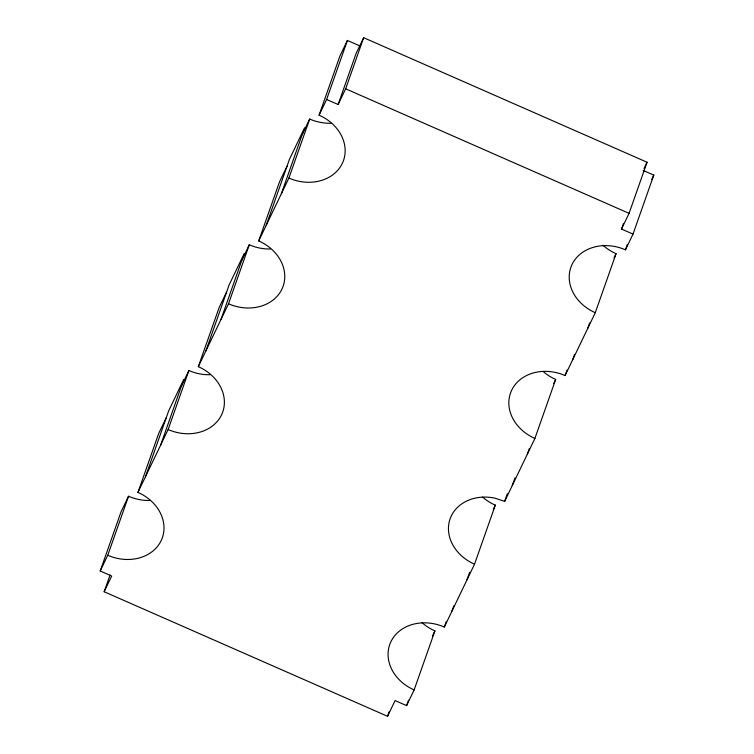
<?xml version="1.0" encoding="UTF-8"?>
<svg xmlns="http://www.w3.org/2000/svg" width="754" height="754" viewBox="0 0 754 754"><rect width="100%" height="100%" fill="white"/><g stroke="black" fill="none" stroke-linecap="round" stroke-linejoin="round"><path stroke-width="1.13" d="M421.844 622.474A41.885 34.807 19.4 0 0 434.917 630.9L414.135 689.919L406.594 705.631L395.105 700.579L387.556 716.3L104.156 591.749L111.696 576.028L100.207 570.985L120.989 511.975L128.538 496.255A41.885 34.807 19.4 0 0 149.707 500.458M100.207 570.985L107.756 555.264L128.538 496.255M107.756 555.264A41.885 34.807 19.4 0 0 161.149 540.665A41.885 34.807 19.4 0 0 137.944 492.4L158.726 433.39L166.276 417.669M104.156 591.749L110.018 575.085M145.494 476.679L168.717 410.742L183.787 379.347L160.574 445.275M137.944 492.4L168.133 429.526L188.915 370.516A41.885 34.807 19.4 0 0 210.093 374.719M168.133 429.526A41.885 34.807 19.4 0 0 221.525 414.926A41.885 34.807 19.4 0 0 198.321 366.661L219.103 307.651L226.634 291.968M205.861 350.978L229.075 285.04L244.183 253.57L220.969 319.507M198.321 366.661L228.519 303.787L249.291 244.777A41.885 34.807 19.4 0 0 270.469 248.98M228.519 303.787A41.885 34.807 19.4 0 0 281.902 289.187A41.885 34.807 19.4 0 0 258.707 240.922L279.489 181.912L287.029 166.191M266.247 225.201L289.47 159.273L304.559 127.831L281.346 193.769M258.707 240.922L288.895 178.057L309.677 119.038A41.885 34.807 19.4 0 0 330.846 123.241M288.895 178.057A41.885 34.807 19.4 0 0 342.288 163.448A41.885 34.807 19.4 0 0 319.083 115.183L339.865 56.173L347.406 40.452L360.176 46.069M319.083 115.183L326.633 99.471L347.406 40.452M326.633 99.471L338.122 104.514L356.114 53.421L363.664 37.7L647.064 162.251L629.062 213.354L621.522 229.065L633.011 234.117L625.462 249.838A41.885 34.807 19.4 0 0 572.069 264.437A41.885 34.807 19.4 0 0 595.274 312.703L565.085 375.567A41.885 34.807 19.4 0 0 511.693 390.176A41.885 34.807 19.4 0 0 534.897 438.442L504.671 501.372L494.973 498.168A41.885 34.807 19.4 0 0 449.846 519.6A41.885 34.807 19.4 0 0 473.87 563.888L474.549 564.115L495.331 505.105L494.652 504.878A41.885 34.807 19.4 0 1 482.598 497.065M338.122 104.514L345.662 88.802L363.664 37.7M387.556 716.3L389.121 711.861M406.594 705.631L408.517 700.164M414.135 689.919A41.885 34.807 19.4 0 1 390.93 641.654A41.885 34.807 19.4 0 1 444.323 627.045L446.255 621.579M451.872 611.324L453.795 605.867M466.952 579.93L469.648 572.277M504.671 501.372L507.367 493.729M512.239 485.623L514.935 477.97M527.348 454.153L529.27 448.696M534.897 438.442L555.679 379.432A41.885 34.807 19.4 0 1 543.493 371.779M565.085 375.567L567.008 370.11M572.635 359.856L574.557 354.389M621.522 229.065L623.473 223.514M587.724 328.424L589.647 322.957M595.274 312.703L616.056 253.693A41.885 34.807 19.4 0 1 602.983 245.257M625.462 249.838L627.385 244.371M633.011 234.117L653.793 175.107L643.153 170.432M181.356 386.265L188.915 370.516M241.751 260.498L249.291 244.777M302.128 134.759L309.677 119.038M644.039 168.538L647.064 162.251M432.4 636.14L434.917 630.9M493.304 509.318L495.331 505.105M553.662 383.616L555.679 379.432M614.039 257.887L616.056 253.693M651.776 179.292L653.793 175.107M444.323 627.045L474.549 564.115M345.662 88.802L629.062 213.354"/></g></svg>
